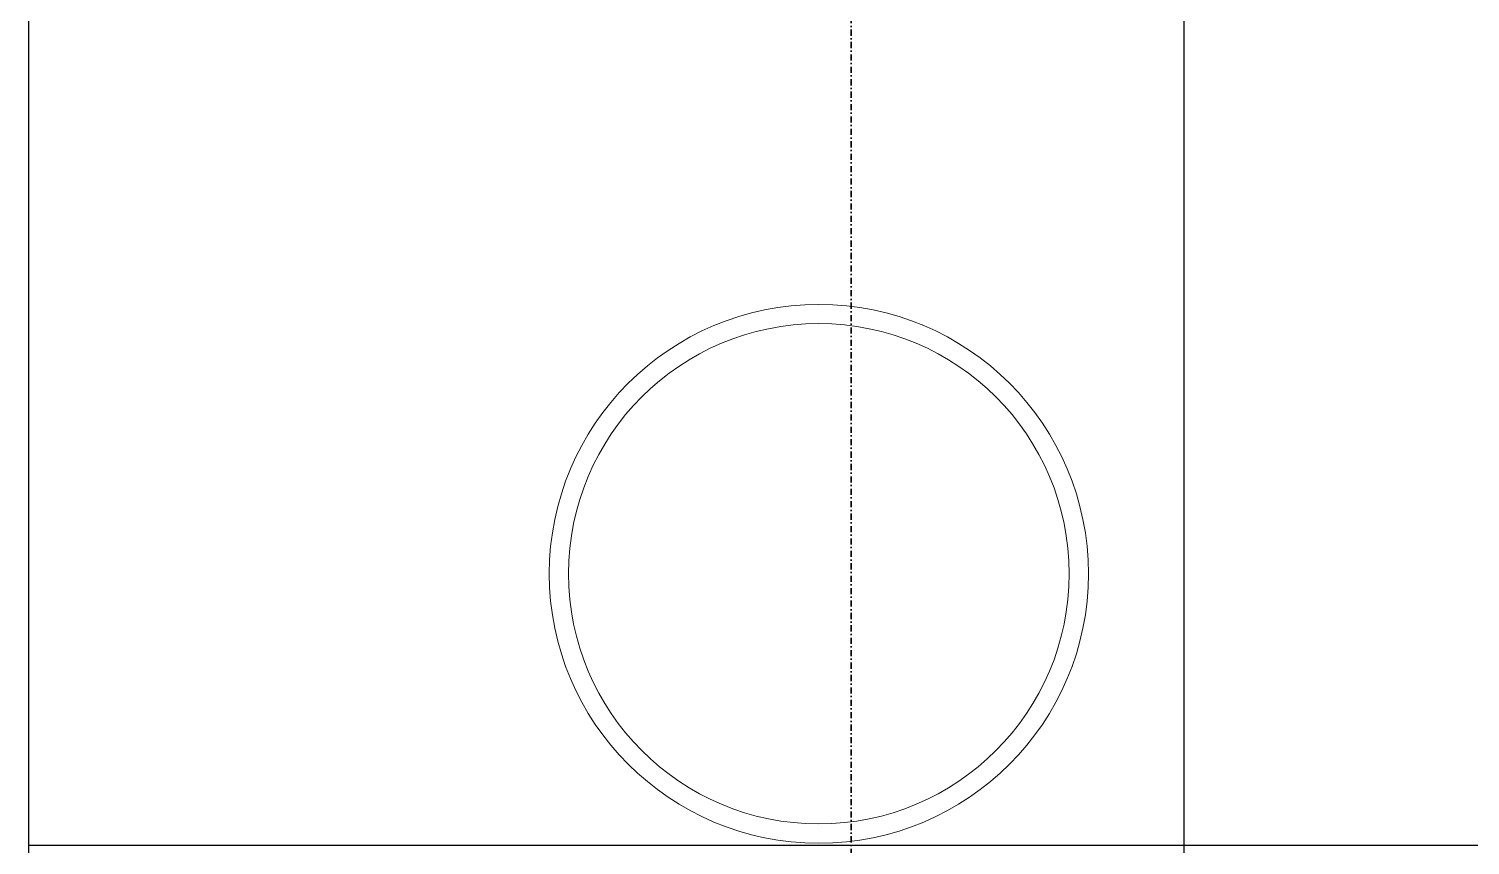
# Model space of a CAD drawing. Extents: x -12260 to 184725, y -29287 to 19916.
# Drawn here: x 10276 to 11024, y -9460 to -9036 of the extents above; entities that cross this region are included whole.
import ezdxf

# ---------------------------------------------------------------- set-up
doc = ezdxf.new("R2010")
doc.units = 0
doc.header["$LTSCALE"] = 0.25
doc.linetypes.add('DASHDOT', pattern=[25.4, 12.7, -6.35, 0, -6.35])
doc.layers.add('01-First Floor-FUR$0$FALSE CEILING', color=251, linetype='Continuous')
for name, color, linetype, lineweight in [('01-First Floor-FUR$0$LOADING', 253, 'Continuous', 5), ('01-First Floor-FUR$0$Walls', 251, 'Continuous', 5), ('E-LITE-CLNG-CNDT', 6, 'DASHDOT', 35)]:
    doc.layers.add(name, color=color, linetype=linetype, lineweight=lineweight)

# ---------------------------------------------------------------- blocks, each defined once
blk = doc.blocks.new('01-First Floor-FUR$0$WM00001-P')
at = {"layer": '01-First Floor-FUR$0$LOADING'}
for radius in [0.14, 0.13]:
    blk.add_circle((0, 0), radius, dxfattribs=at)
blk = doc.blocks.new('01-First Floor-FUR')
at = {"layer": '01-First Floor-FUR$0$FALSE CEILING', "linetype": 'Continuous'}
for p, q in [((10876, -10660), (10876, -7260)), ((10276, -9460), (14276, -9460))]:
    blk.add_line(p, q, dxfattribs=at)
at = {"layer": '01-First Floor-FUR$0$FALSE CEILING'}
blk.add_lwpolyline([(10276, -7260), (14276, -7260), (14276, -10660), (10276, -10660)], close=True, dxfattribs=at)
at = {"layer": '01-First Floor-FUR$0$Walls'}
blk.add_line((10276, -7260), (10276, -10660), dxfattribs=at)
at = {"layer": '01-First Floor-FUR$0$LOADING', "extrusion": (2.2537e-18, -2.24019e-05, -1), "xscale": -1000, "yscale": 1000, "zscale": 1000, "rotation": 90}
blk.add_blockref('01-First Floor-FUR$0$WM00001-P', (-10686.23, -9318.95, 0.34), dxfattribs=at)

msp = doc.modelspace()

# ---------------------------------------------------------------- linework, layer by layer
at = {"layer": 'E-LITE-CLNG-CNDT', "color": 1}
msp.add_lwpolyline([(10875.99, -3859.99), (10803.02, -3859.99, 0.414214), (10703.02, -3959.99), (10703.02, -9666.6, 0.414214), (10803.02, -9766.6), (10876.03, -9766.6)], format="xyb", dxfattribs=at)

# ---------------------------------------------------------------- block references
at = {"layer": 'E-LITE-CLNG-CNDT'}
msp.add_blockref('01-First Floor-FUR', (0, 0), dxfattribs=at)

doc.saveas('drawing.dxf')
